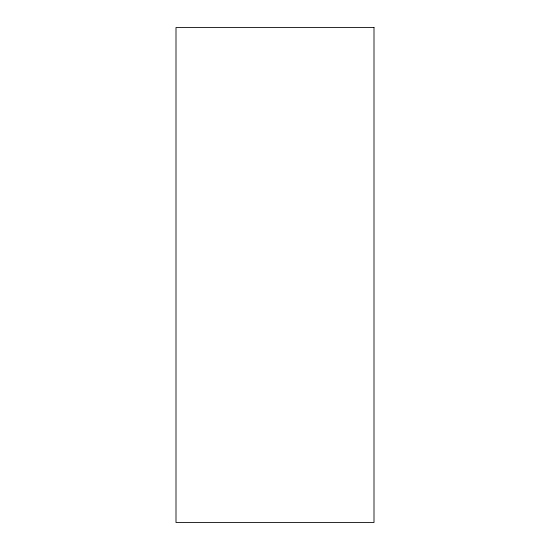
<?xml version="1.0" encoding="UTF-8"?>
<svg xmlns="http://www.w3.org/2000/svg" width="550" height="550" viewBox="0 0 550 550"><rect width="100%" height="100%" fill="white"/><g stroke="black" fill="none" stroke-linecap="round" stroke-linejoin="round"><path stroke-width="0.82" d="M374 27.5L176 27.5L176 522.5L374 522.5L374 27.5"/></g></svg>
